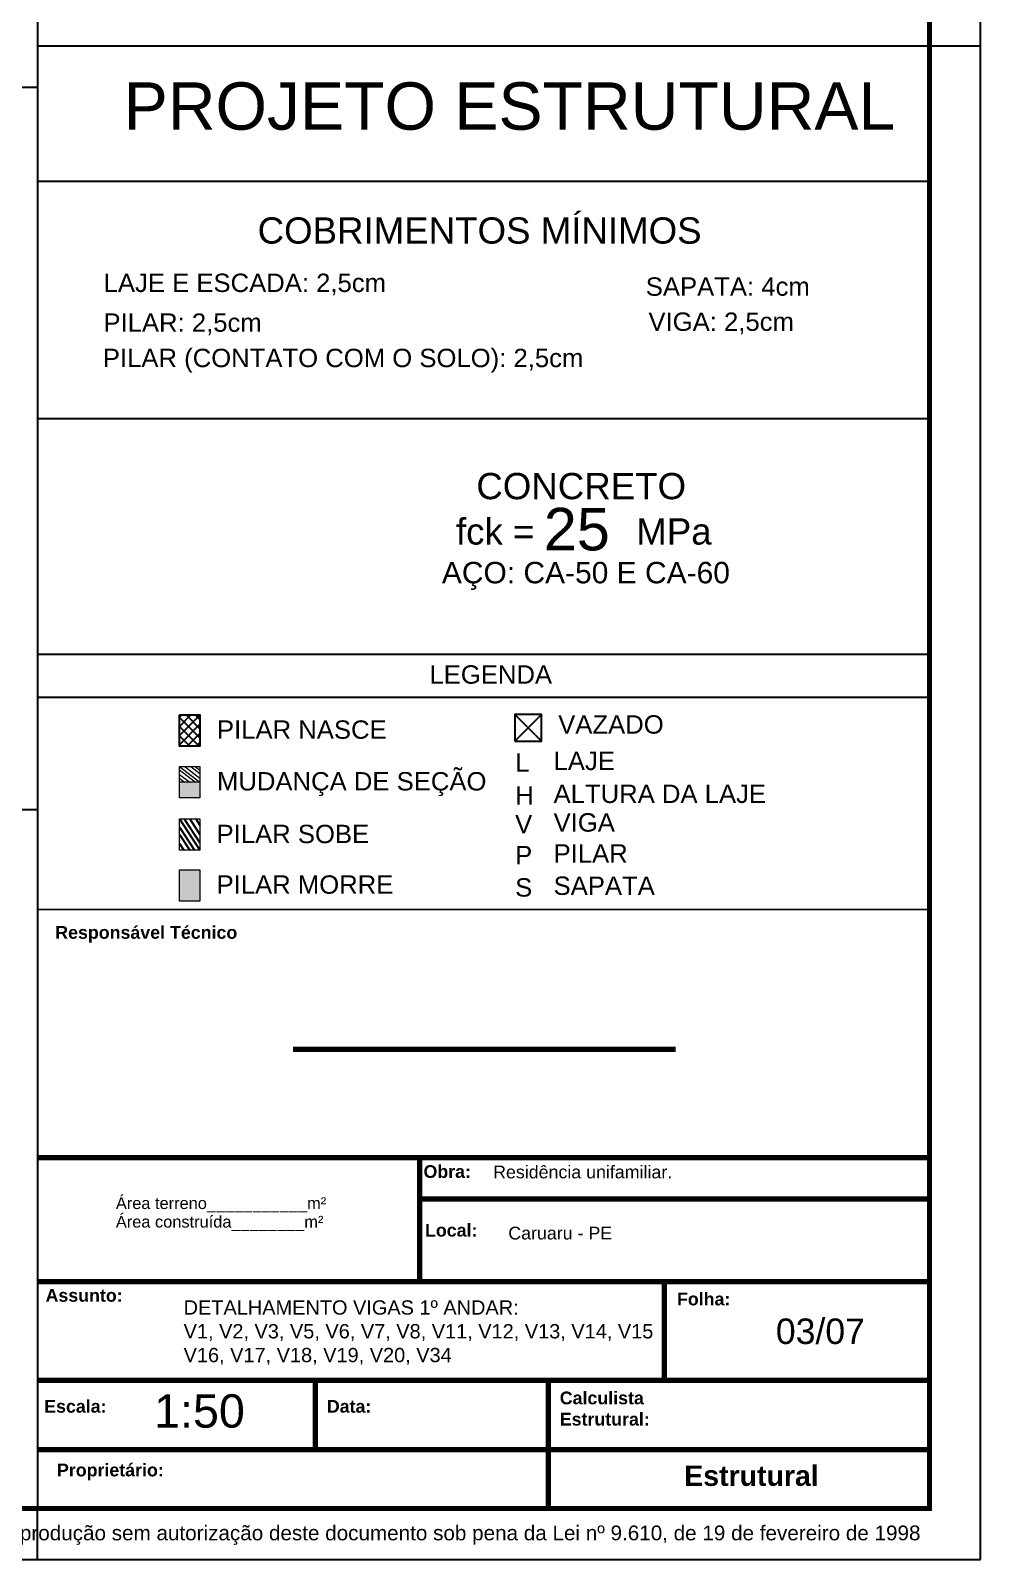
# Model space of a CAD drawing. Header units: centimetres. Extents: x 3194 to 3278, y -951 to -517.
# Drawn here: x 3259.78 to 3278.42, y -701.24 to -671.24 of the extents above; entities that cross this region are included whole.
import ezdxf

# ---------------------------------------------------------------- set-up
doc = ezdxf.new("R2010")
doc.units = ezdxf.units.CM
for name, color, linetype in [('ARQ-FOLHA', 7, 'Continuous'), ('Camada 1', 7, 'Continuous'), ('COTA CYPE', 31, 'Continuous'), ('PDF_1', 7, 'Continuous'), ('PDF_PILAR_BETAO', 7, 'Continuous'), ('PDF_Text', 7, 'Continuous')]:
    doc.layers.add(name, color=color, linetype=linetype)
doc.layers.add('G-ANNO-TEXT', color=231, linetype='Continuous', lineweight=30)
doc.styles.add('ARIAL', font='arial.ttf')
doc.styles.add('Arial_1', font='arial.ttf')
doc.styles.add('Arial_2', font='arial.ttf', dxfattribs={"height": 5})
doc.styles.add('Arial_3', font='arial.ttf', dxfattribs={"height": 2.3})
doc.styles.add('Arial_B', font='arialbd.ttf', dxfattribs={"height": 2.5})
doc.styles.add('Arial_B_1', font='arialbd.ttf', dxfattribs={"height": 4})
doc.styles.add('PDF Arial', font='arial.ttf')
doc.styles.add('TQS_ARIAL', font='arial.ttf')

# ---------------------------------------------------------------- blocks, each defined once
blk = doc.blocks.new('FOLHA A1')
at = {"layer": 'ARQ-FOLHA'}
for p, q in [((841, -594), (841, 0)), ((831, -297), (841, -297)), ((656, -594), (656, -584)), ((0, -594), (841, -594))]:
    blk.add_line(p, q, dxfattribs=at)
at = {"layer": 'ARQ-FOLHA', "const_width": 1}
blk.add_lwpolyline([(25, -10), (25, -584), (831, -584), (831, -10), (25, -10)], dxfattribs=at)

msp = doc.modelspace()

# ---------------------------------------------------------------- hatches: boundary and pattern name
h = msp.add_hatch(color=256)
h.dxf.hatch_style = 1
h.paths.add_polyline_path([(3263.10732, -686.30202), (3263.10732, -685.99429), (3262.70408, -685.99429), (3262.70408, -686.30202)])
h = msp.add_hatch(color=256)
h.dxf.hatch_style = 1
h.paths.add_polyline_path([(3262.70408, -688.32586), (3263.10732, -688.32586), (3263.10732, -687.71038), (3262.70408, -687.71038)])
at = {"layer": 'COTA CYPE'}
h = msp.add_hatch(dxfattribs=at)
h.set_pattern_fill('ANSI37', color=256, scale=0.04)
h.set_pattern_definition([(45, (230.5201, -326.67728), (-0.089802561, 0.089802561), []), (135, (230.5201, -326.67728), (-0.089802561, -0.089802561), [])])
h.paths.add_polyline_path([(3263.10732, -684.67191), (3262.70408, -684.67191), (3262.70408, -685.28739), (3263.10732, -685.28739)])

# ---------------------------------------------------------------- linework, layer by layer
for p, q in [((3259.9194, -642.84247), (3259.9194, -700.24247)), ((3196.8194, -672.35504), (3259.9194, -672.35504)), ((3259.9194, -683.48272), (3277.4194, -683.48272)), ((3259.9194, -684.32451), (3277.4194, -684.32451)), ((3269.81004, -684.66348), (3269.28504, -685.18848)), ((3269.28504, -684.66348), (3269.81004, -685.18848)), ((3196.8194, -686.52861), (3259.9194, -686.52861)), ((3262.70408, -686.71186), (3263.10732, -687.32733)), ((3262.70408, -686.87637), (3262.99953, -687.32733)), ((3262.79785, -686.71186), (3263.10732, -687.1842)), ((3262.9057, -686.71186), (3263.10732, -687.0196)), ((3263.02528, -686.71186), (3263.10732, -686.83708)), ((3262.70408, -687.0196), (3262.9057, -687.32733)), ((3262.70408, -687.1973), (3262.78927, -687.32733)), ((3259.9194, -688.49123), (3277.4194, -688.48099)), ((3277.4194, -699.08437), (3267.4194, -699.08437)), ((3277.4194, -700.24247), (3277.4194, -699.08437)), ((3269.9464, -700.24247), (3277.4194, -700.24247))]:
    msp.add_line(p, q)
at = {"lineweight": 90}
for p, q in [((3272.4363, -691.23827), (3264.9363, -691.23827)), ((3259.9194, -693.35934), (3277.4194, -693.35934)), ((3267.4194, -695.78664), (3267.4194, -693.35934)), ((3267.4194, -694.16442), (3277.4194, -694.16442)), ((3259.9194, -695.78664), (3277.4194, -695.78664)), ((3259.9194, -695.78664), (3277.4194, -695.78664)), ((3272.2194, -697.72214), (3272.2194, -695.78664)), ((3259.9194, -697.72214), (3277.4194, -697.72214)), ((3265.37492, -699.08437), (3265.37492, -697.72214)), ((3269.9464, -700.24247), (3269.9464, -697.72214)), ((3259.9194, -699.08437), (3277.4194, -699.08437))]:
    msp.add_line(p, q, dxfattribs=at)
at = {"color": 8, "lineweight": 25}
for p, q in [((3277.4194, -699.08437), (3267.4194, -699.08437)), ((3277.4194, -700.24247), (3277.4194, -699.08437)), ((3267.4194, -700.24247), (3277.4194, -700.24247))]:
    msp.add_line(p, q, dxfattribs=at)
msp.add_lwpolyline([(3269.28504, -685.18848), (3269.81004, -685.18848), (3269.81004, -684.66348), (3269.28504, -684.66348), (3269.28504, -685.18848)])
at = {"layer": 'Camada 1', "color": 0, "lineweight": 25}
for p, q in [((3259.9194, -671.54247), (3277.4194, -671.54247)), ((3259.9194, -674.20176), (3277.4194, -674.20176)), ((3259.9194, -678.85512), (3277.4194, -678.85512)), ((3277.4194, -700.24247), (3277.4194, -682.52928))]:
    msp.add_line(p, q, dxfattribs=at)
at = {"layer": 'COTA CYPE'}
msp.add_lwpolyline([(3262.70408, -684.67191), (3263.10732, -684.67191), (3263.10732, -685.28739), (3262.70408, -685.28739)], close=True, dxfattribs=at)
at = {"layer": 'PDF_1', "lineweight": 18}
for points in [[(3262.70408, -686.71186), (3263.10732, -686.71186), (3263.10732, -687.32733), (3262.70408, -687.32733)], [(3262.70408, -687.71038), (3263.10732, -687.71038), (3263.10732, -688.32586), (3262.70408, -688.32586)]]:
    msp.add_lwpolyline(points, close=True, dxfattribs=at)
at = {"layer": 'PDF_PILAR_BETAO', "lineweight": 18}
for p, q in [((3262.70408, -685.68655), (3263.10732, -685.99429)), ((3262.80846, -685.68655), (3263.10732, -685.91463)), ((3262.92911, -685.68655), (3263.10732, -685.82255)), ((3263.01233, -685.68655), (3263.10732, -685.75904)), ((3262.70408, -685.75269), (3263.02065, -685.99429)), ((3262.70408, -685.84042), (3262.9057, -685.99429)), ((3262.70408, -685.91622), (3262.80638, -685.99429)), ((3263.10732, -685.99429), (3262.70408, -685.99429))]:
    msp.add_line(p, q, dxfattribs=at)
msp.add_lwpolyline([(3262.70408, -685.68655), (3263.10732, -685.68655), (3263.10732, -686.30202), (3262.70408, -686.30202)], close=True, dxfattribs=at)

# ---------------------------------------------------------------- block references
at = {"layer": 'ARQ-FOLHA', "xscale": 0.1, "yscale": 0.1, "zscale": 0.1}
msp.add_blockref('FOLHA A1', (3194.3194, -641.84247), dxfattribs=at)

# ---------------------------------------------------------------- texts
at = {"layer": 'Camada 1', "color": 0, "lineweight": 25, "style": 'TQS_ARIAL'}
for s, height, p in [('PROJETO ESTRUTURAL', 0.928807, (3261.61093, -673.18985)), ('COBRIMENTOS MÍNIMOS', 0.5148933, (3264.23843, -675.42483)), ('LAJE E ESCADA: 2,5cm', 0.3604253, (3261.21772, -676.37413)), ('SAPATA: 4cm', 0.3604253, (3271.85391, -676.44756)), ('PILAR: 2,5cm', 0.3604253, (3261.21334, -677.15518)), ('VIGA: 2,5cm', 0.3604253, (3271.9064, -677.13698)), ('PILAR (CONTATO COM O SOLO): 2,5cm', 0.3604253, (3261.20214, -677.84841)), ('CONCRETO', 0.514893, (3268.52968, -680.43964)), ('25', 0.834131, (3269.85329, -681.44431)), ('fck =          MPa', 0.5148933, (3268.12986, -681.33005)), ('AÇO: CA-50 E CA-60', 0.4208117, (3267.85353, -682.09054)), ('LEGENDA', 0.360425, (3267.6093, -684.05977)), ('PILAR NASCE', 0.3604253, (3263.44132, -685.14027)), ('VAZADO', 0.360425, (3270.13584, -685.03958)), ('L', 0.36043, (3269.29101, -685.78816)), ('LAJE', 0.360425, (3270.04507, -685.75487)), ('MUDANÇA DE SEÇÃO', 0.3604253, (3263.44132, -686.15491)), ('ALTURA DA LAJE', 0.3604253, (3270.04507, -686.40021)), ('H', 0.36043, (3269.29101, -686.4335)), ('V', 0.36043, (3269.29101, -686.99557)), ('VIGA', 0.360425, (3270.04507, -686.96228)), ('PILAR SOBE', 0.360425, (3263.43291, -687.18809)), ('P', 0.36043, (3269.29101, -687.60308)), ('PILAR', 0.360425, (3270.04507, -687.5698)), ('PILAR MORRE', 0.3604253, (3263.43291, -688.18098)), ('SAPATA', 0.360425, (3270.04507, -688.20401)), ('S', 0.36043, (3269.29101, -688.23729))]:
    msp.add_text(s, height=height, dxfattribs=at).set_placement(p)
at = {"layer": 'G-ANNO-TEXT', "color": 7, "attachment_point": 1}
for s, insert, char_height, width, style in [('Responsável Técnico ', (3260.26811, -688.81462), 0.25, 4.4172981, 'Arial_B'), ('Obra:', (3267.49267, -693.50669), 0.25, 1.1223625, 'Arial_B'), ('Residência unifamiliar. ', (3268.8592, -693.51552), 0.25, 9.0831194, 'Arial_1'), ('Área terreno___________m²', (3261.4572, -694.13732), 0.23, 5.6599137, 'Arial_3'), ('Área construída________m²', (3261.4572, -694.50112), 0.23, 6.1970444, 'Arial_3'), ('Local:', (3267.5224, -694.65798), 0.25, 1.2345987, 'Arial_B'), ('Assunto:', (3260.07789, -695.9363), 0.25, 1.8118138, 'Arial_B'), ('Folha:', (3272.46623, -696.0075), 0.25, 1.2586494, 'Arial_B'), ('03/07', (3274.40589, -696.51545), 0.5, 2.1645562, 'Arial_2'), ('1:50', (3262.20769, -698.00239), 0.65491, 10.0806393, 'Arial_1'), ('Calculista Estrutural:', (3270.16625, -697.94911), 0.25, 2.1767666, 'Arial_B'), ('Escala:', (3260.05115, -698.11348), 0.25, 1.4670881, 'Arial_B'), ('Data:', (3265.59674, -698.11348), 0.25, 1.0502106, 'Arial_B'), ('Proprietário: ', (3260.3018, -699.36316), 0.25, 2.6616025, 'Arial_B'), ('Estrutural', (3272.60818, -699.39986), 0.4, 3.2147669, 'Arial_B_1'), ('Proibida reprodução sem autorização deste documento sob pena da Lei nº 9.610, de 19 de fevereiro de 1998', (3257.61566, -700.57745), 0.29, 23.7700344, 'ARIAL')]:
    msp.add_mtext(s, dxfattribs=dict(at, insert=insert, char_height=char_height, width=width, style=style))
at = {"layer": 'PDF_Text', "attachment_point": 7, "style": 'PDF Arial'}
for s, insert, char_height, width in [('\\pxi-3,l4,t4;Caruaru - PE', (3268.90709, -694.96792), 0.2499995, 8.7875396), ('DETALHAMENTO VIGAS 1º ANDAR: \\PV1, V2, V3, V5, V6, V7, V8, V11, V12, V13, V14, V15\\PV16, V17, V18, V19, V20, V34', (3262.78678, -697.42415), 0.2798937, 9.4105784)]:
    msp.add_mtext(s, dxfattribs=dict(at, insert=insert, char_height=char_height, width=width))

doc.saveas('drawing.dxf')
